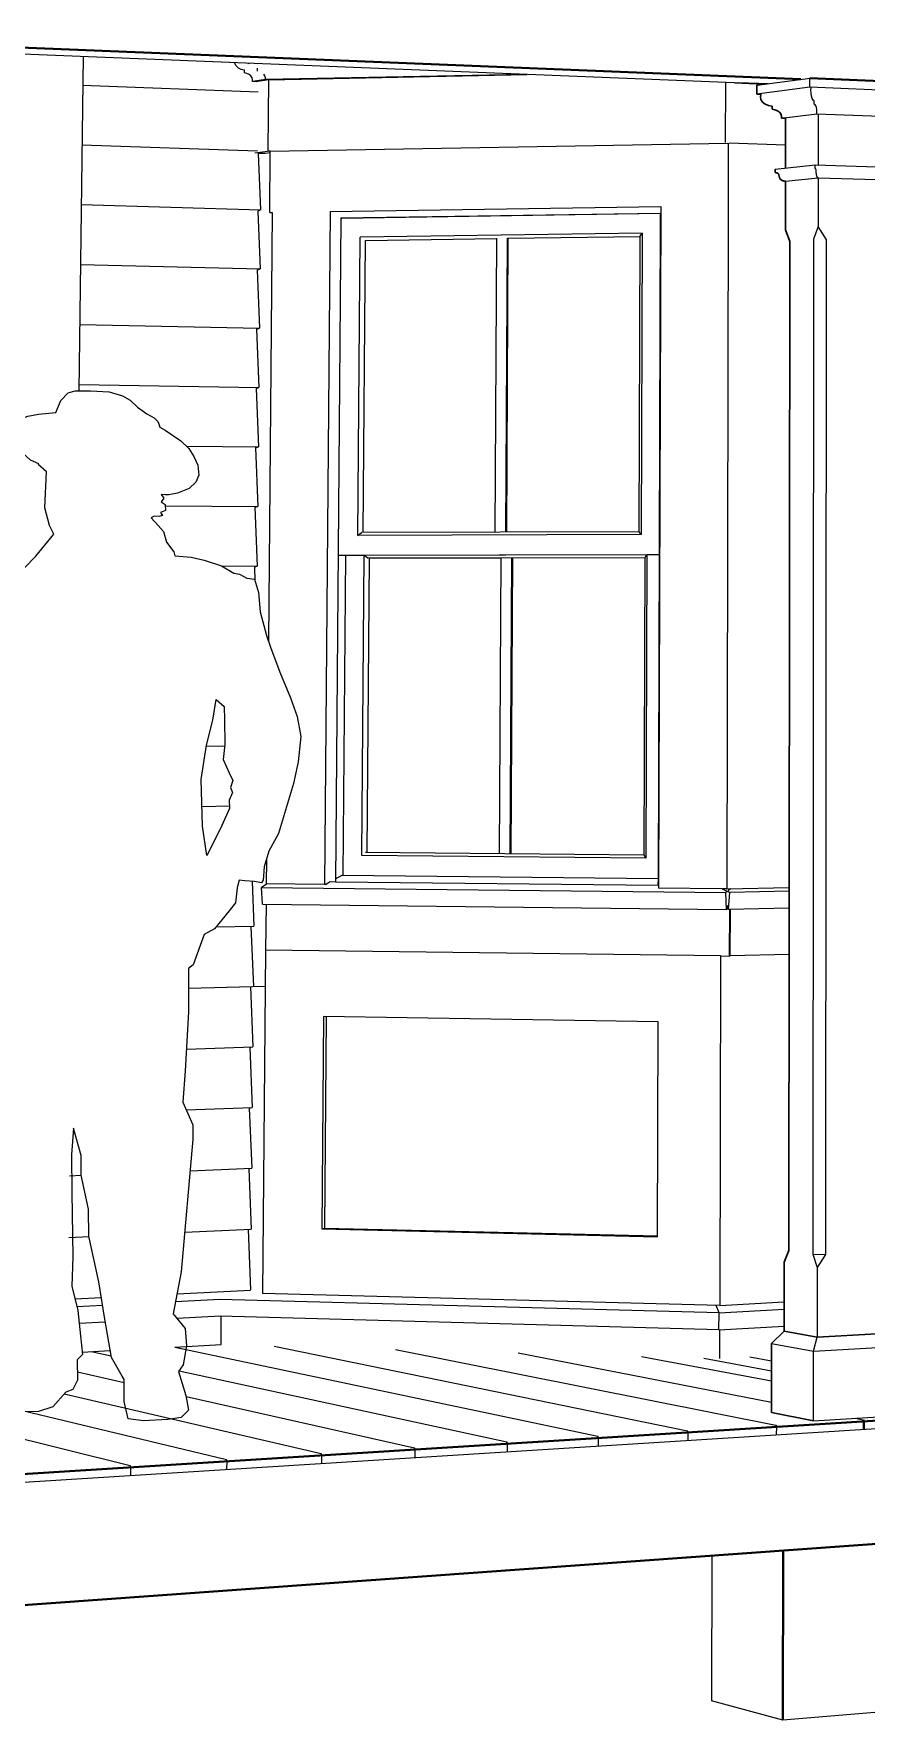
# Model space of a CAD drawing. Header units: inches. Extents: x -4969 to 16721, y 2489 to 24693.
# Drawn here: x 2870 to 3232, y 12471 to 13202 of the extents above; entities that cross this region are included whole.
import ezdxf

# ---------------------------------------------------------------- set-up
doc = ezdxf.new("R2010")
doc.units = ezdxf.units.IN
doc.header["$MEASUREMENT"] = 0
for name, color, linetype, lineweight in [('1', 1, 'Continuous', 9), ('2', 6, 'Continuous', 20), ('3', 3, 'Continuous', 30), ('4', 2, 'Continuous', 40)]:
    doc.layers.add(name, color=color, linetype=linetype, lineweight=lineweight)

# ---------------------------------------------------------------- blocks, each defined once
blk = doc.blocks.new('Frank and Olga')
at = {"layer": '2'}
for points in [[(2281.6, 11490.28), (2282.47, 11498.39), (2283.78, 11505.9), (2283.55, 11507.91), (2283.47, 11514.34), (2282.39, 11514.96), (2281.46, 11518.13), (2281.77, 11521.15), (2281.67, 11526.72), (2282.12, 11530.35), (2282.72, 11538.97), (2283.78, 11545.93), (2282.42, 11547.59), (2280.3, 11549.41), (2279.7, 11552.13), (2280.46, 11556.52), (2281.21, 11559.39), (2281.82, 11563.32), (2282.36, 11566.74), (2283.13, 11568.75), (2283.75, 11569.84), (2284.53, 11570.46), (2285.61, 11575.18), (2287.78, 11578.82), (2288.09, 11581.76), (2289.05, 11583.14), (2292.97, 11586.01), (2295.59, 11587.1), (2299.06, 11587.89), (2301.04, 11587.65), (2302.58, 11589.53), (2304.36, 11590.52), (2306.15, 11591.02), (2309.07, 11592.6), (2309.66, 11593.02), (2309.66, 11593.88), (2308.8, 11595.56), (2308.26, 11597.84), (2307.87, 11597.98), (2307.46, 11598.55), (2307.21, 11600.55), (2307.02, 11602.86), (2307.24, 11603.65), (2307.72, 11604.64), (2307.48, 11605.37), (2307.45, 11606.86), (2307.48, 11608.16), (2306.97, 11608.89), (2306.56, 11611.91), (2307.13, 11614.76), (2308.18, 11616.39), (2310.53, 11618.37), (2311.52, 11618.68), (2313.32, 11619.18), (2314, 11619.58), (2315.29, 11620.47), (2317.47, 11620.42), (2318.31, 11619.97), (2320.09, 11619.97), (2320.99, 11619.77), (2321.73, 11619.48), (2323.61, 11619.63), (2325.3, 11618.93), (2327.43, 11617.64), (2329.21, 11614.97), (2328.96, 11613.43), (2329.01, 11609.57), (2329.26, 11605.65), (2329.51, 11604.41), (2329.31, 11601.59), (2328.37, 11599.16), (2328.05, 11597.62), (2327.12, 11596.51), (2326.19, 11596.07), (2325.88, 11595.52), (2326.19, 11594.46), (2326.99, 11593.04), (2327.18, 11591.74), (2327.06, 11590.56), (2327.18, 11588.7), (2331.02, 11587.28), (2333.42, 11586.5), (2336, 11585.36), (2338.08, 11583.83), (2339.68, 11587.11), (2344.18, 11591.51), (2347.44, 11593.82), (2350.08, 11596.53), (2354.18, 11601.56), (2353.17, 11603.57), (2352.17, 11607.6), (2352.55, 11615.73), (2350.62, 11617.43), (2350.8, 11617.57), (2348.88, 11618.44), (2345.47, 11621.54), (2344.24, 11623.58), (2343.99, 11625.01), (2344.37, 11626.34), (2345.41, 11627.28), (2348.29, 11628.42), (2350.71, 11628.91), (2354.63, 11629.26), (2355.75, 11631.99), (2357.48, 11633.73), (2359.02, 11634.22), (2362.53, 11634.23), (2366.79, 11634), (2369.81, 11633.07), (2371.59, 11632.07), (2373.22, 11630.49), (2375.4, 11629), (2377.03, 11628.06), (2377.88, 11627.22), (2378.17, 11626.43), (2378.32, 11625.93), (2379.51, 11625.23), (2383.08, 11622.8), (2384.91, 11621.07), (2386.1, 11619.29), (2386.99, 11617.3), (2387.19, 11614.97), (2386.5, 11613.44), (2385.01, 11612), (2382.38, 11610.91), (2380.4, 11610.56), (2379.58, 11610.55), (2378.66, 11610.61), (2379.27, 11609.75), (2378.63, 11608.96), (2379.58, 11608.33), (2379.65, 11606.96), (2378.51, 11606.52), (2378.92, 11605.85), (2378.12, 11605.6), (2377.06, 11605.65), (2376.33, 11605.27), (2377.98, 11603.52), (2379.16, 11602.18), (2379.85, 11599.75), (2381.53, 11597.54), (2381.71, 11596.67), (2385.49, 11596.36), (2388.4, 11595.62), (2392.37, 11594.38), (2395.22, 11592.71), (2396.45, 11592.46), (2398.13, 11591.59), (2399.86, 11591.3), (2400.79, 11588.33), (2401.16, 11583.93), (2402.59, 11578.48), (2403.55, 11575.87), (2405.68, 11570.16), (2408.1, 11564.35), (2409.6, 11560.07), (2410.45, 11555.5), (2409.83, 11549.77), (2408.75, 11544.81), (2405.33, 11533.45), (2403.15, 11529.41), (2402.12, 11525.88), (2401.85, 11522.83), (2401.45, 11522.19), (2399.9, 11522.51), (2397.7, 11522.65), (2396.4, 11522.85), (2395.96, 11521.06), (2395.56, 11517.67), (2394.14, 11515.81), (2390.79, 11511.72), (2388.44, 11510.48), (2385.91, 11503.53), (2384.86, 11502.73), (2384.86, 11492.88), (2384.1, 11479.41), (2383.56, 11472.28), (2385.81, 11467.1), (2385.88, 11463.84), (2383.2, 11433.63), (2381.39, 11424.11), (2384.11, 11420.78), (2384.41, 11416.85), (2383.66, 11412.46), (2382.6, 11410.95), (2384.26, 11405.51), (2384.87, 11402.18), (2383.2, 11400.52), (2380.18, 11400.06), (2374.58, 11399.76), (2371.1, 11400.21), (2370.2, 11404.14), (2370.2, 11409.14), (2369.74, 11409.89), (2367.32, 11414.13), (2365.81, 11422.9), (2364.45, 11431.36), (2362.18, 11441.8), (2362.08, 11447.95), (2360.43, 11455.69), (2360.43, 11460.15), (2358.69, 11466.34), (2358.21, 11460.34), (2358.3, 11451.73), (2358.5, 11437.11), (2358.3, 11430.43), (2359.66, 11424.82), (2360.24, 11419.11), (2360.68, 11414.81), (2359.52, 11413.65), (2359.6, 11409), (2358.51, 11406.91), (2356.89, 11406.29), (2353.95, 11402.96), (2350.69, 11401.88), (2345.43, 11401.8), (2340.24, 11402.58), (2339.39, 11403.89), (2339.55, 11405.83), (2341.33, 11408.85), (2344.27, 11410.94), (2343.34, 11417.36), (2342.33, 11427.96), (2340.59, 11438.31), (2338.95, 11448.18), (2338.69, 11465.43), (2339, 11484.66), (2339, 11497.25), (2337.7, 11491.67), (2336.11, 11490.08), (2335.22, 11489.84), (2334.63, 11477.63), (2332.81, 11453.68), (2332.74, 11447.04), (2332.05, 11446.73), (2331.19, 11446.48), (2330.88, 11443.57), (2329.14, 11442.89), (2324.93, 11442.27), (2322.39, 11442.7), (2317.37, 11442.95), (2315.32, 11442.4), (2312.61, 11443.2), (2311.18, 11443.26), (2309.69, 11444.07), (2308.76, 11443.08), (2306.58, 11438.36), (2303.1, 11432.01), (2302.79, 11427.14), (2304.03, 11425.59), (2304.8, 11422.88), (2304.72, 11420.17), (2305.34, 11418.54), (2306.12, 11415.45), (2306.19, 11411.96), (2305.65, 11410.43), (2304.25, 11410.01), (2302.77, 11409.88), (2301.91, 11406.66), (2300.76, 11405.52), (2298.37, 11404.88), (2295.06, 11405.77), (2292.94, 11406.33), (2292.03, 11407.25), (2292.03, 11409.11), (2292.24, 11412.11), (2293.79, 11415.79), (2294.46, 11419.08), (2295.24, 11422.37), (2294.27, 11422.95), (2293.98, 11424.3), (2293.69, 11426.14), (2293.11, 11428.08), (2292.92, 11430.79), (2293.4, 11433.01), (2293.88, 11434.66), (2294.37, 11438.43), (2293.98, 11443.27), (2293.88, 11443.76), (2292.34, 11445.01), (2291.37, 11445.69), (2289.34, 11445.5), (2287.3, 11446.66), (2285.66, 11448.3), (2284.4, 11448.79), (2281.69, 11448.98), (2279.46, 11449.56), (2278.21, 11450.43), (2278.1, 11451.28), (2279.43, 11462.18), (2281.01, 11478.63), (2281.61, 11494.72)], [(2391.18, 11563.94), (2392.97, 11562.33), (2393.03, 11559.29), (2393.16, 11553.72), (2392.79, 11550.25), (2394.15, 11547.27), (2394.95, 11545.48), (2394.46, 11543.87), (2394.89, 11542.75), (2394.15, 11541.02), (2394.21, 11539.1), (2392.04, 11534.45), (2389.07, 11528.44), (2388.02, 11535.13), (2387.77, 11545.73), (2388.95, 11553.53), (2390.37, 11559.23), (2391.18, 11563.94)], [(2293.96, 11536.54), (2293.96, 11539.56), (2294.62, 11541.72), (2295.45, 11545.62), (2297.02, 11544.98), (2299.72, 11544.43), (2298.88, 11542.19), (2297.56, 11540.8), (2296.09, 11540.02), (2295, 11537.54), (2293.96, 11536.54)]]:
    blk.add_lwpolyline(points, dxfattribs=at)

msp = doc.modelspace()

# ---------------------------------------------------------------- linework, layer by layer
at = {"layer": '1'}
for p, q in [((3174.442557, 13180.6834171), (2660.4761152, 13201.43077)), ((2957.5657028, 13189.0671262), (2957.5052159, 13189.4405561)), ((2958.171084, 13188.0168011), (2957.5657028, 13189.0671262)), ((2959.1441556, 13187.1397706), (2958.171084, 13188.0168011)), ((2963.7244735, 13188.8719879), (2963.5372367, 13189.1970607)), ((2960.3967065, 13186.515339), (2959.1441556, 13187.1397706)), ((2961.8152851, 13186.1998452), (2960.3967065, 13186.515339)), ((2961.8038264, 13185.0004774), (2961.8152851, 13186.1998452)), ((2962.853995, 13184.7554616), (2961.8038264, 13185.0004774)), ((2963.793189, 13184.3041974), (2962.853995, 13184.7554616)), ((2964.5530105, 13183.679659), (2963.793189, 13184.3041974)), ((2965.0781612, 13182.9274013), (2964.5530105, 13183.679659)), ((2965.3304336, 13182.1022423), (2965.0781612, 13182.9274013)), ((2965.2914652, 13181.2642866), (2965.3304336, 13182.1022423)), ((2970.865044, 13182.0942569), (2965.2914652, 13181.2642866)), ((2966.8383613, 13181.2039069), (2965.2914652, 13181.2642866)), ((2967.5226008, 13181.3056694), (2966.8383613, 13181.2039069)), ((2967.3674415, 13185.8443287), (2967.3787038, 13187.0479905)), ((2972.416049, 13182.0334406), (2967.5226008, 13181.3056694)), ((2970.650859, 13183.7633568), (2970.1241729, 13184.5183834)), ((2970.9039569, 13182.9352073), (2970.650859, 13183.7633568)), ((3082.8180787, 13184.3820348), (2970.865044, 13182.0942569)), ((2970.865044, 13182.0942569), (2970.9039569, 13182.9352073)), ((2972.416049, 13182.0334406), (3084.354666, 13184.3200072)), ((3174.442557, 13180.6834171), (3187.2118429, 13180.1679576)), ((3176.3329732, 13180.9307206), (3189.1117414, 13180.4141503)), ((3184.1563854, 13179.7720251), (3205.1046088, 13182.4865391)), ((3207.1540952, 13178.7711938), (3184.1498688, 13175.8415256)), ((3248.6557815, 13177.1002362), (3207.1540952, 13178.7711938)), ((3194.8372698, 13165.409316), (3210.2198344, 13167.2660772)), ((3210.2198344, 13167.2660772), (3237.857279, 13166.2090297)), ((2972.963324, 13151.0416293), (2966.2266581, 13150.1745954)), ((2972.963324, 13151.0416293), (2972.1329995, 13151.1872232)), ((2972.9564196, 13150.2867728), (2970.7424873, 13150.0029069)), ((3192.1288168, 13143.2719472), (3209.4361557, 13145.1479271)), ((3209.4361557, 13145.1479271), (3240.5643366, 13144.0794372)), ((3196.5901582, 13138.0956477), (3210.710586, 13139.5811848)), ((3210.710586, 13139.5811848), (3236.0634299, 13138.7357337)), ((2972.7206671, 13124.5120505), (2973.8621819, 13124.5303612)), ((2972.7206671, 13124.5120505), (2973.8604322, 13124.338776)), ((3003.6336522, 13122.1538291), (3001.3160246, 12834.2720112)), ((3003.6336522, 13122.1538291), (3142.2034909, 13124.2440963)), ((3003.6336522, 13122.1538291), (3004.0377438, 13122.091543)), ((3004.0377438, 13122.091543), (3142.2032735, 13124.1748773)), ((3142.4328372, 13127.1153374), (3141.4985489, 12831.4940964)), ((3133.5483889, 13114.2344193), (3134.3587317, 13115.532908)), ((3010.9582415, 12984.4560211), (3011.960914, 13113.7783765)), ((3013.3239372, 12985.6691457), (3014.2960602, 13112.4094185)), ((3014.2960602, 13112.4094185), (3071.2786708, 13113.2191969)), ((3070.5587232, 12985.8427548), (3071.2790369, 13113.2839766)), ((3075.1950446, 12985.856818), (3075.8948078, 13113.3495975)), ((3075.5769293, 12985.8579764), (3076.2746718, 13113.2901902)), ((3075.8948078, 13113.3495975), (3076.2746718, 13113.2901902)), ((3076.2746718, 13113.2901902), (3133.5479398, 13114.1041039)), ((3133.1065166, 12986.0324797), (3133.5483889, 13114.2344193)), ((3010.9582415, 12984.4560211), (3012.5183771, 12985.6667022)), ((3133.9119222, 12984.8158929), (3010.9582415, 12984.4560211)), ((3133.1065166, 12986.0324797), (3012.5183771, 12985.6667022)), ((3133.9119222, 12984.8158929), (3133.1065166, 12986.0324797)), ((3002.8628825, 12975.8970029), (3141.7384462, 12976.1988281)), ((3002.8628825, 12975.8970029), (3005.7008731, 12975.8340259)), ((3004.5998391, 12837.0989873), (3005.7008731, 12975.8340259)), ((3005.7008731, 12975.8340259), (3013.7114584, 12975.8513861)), ((3012.7146914, 12845.6211647), (3013.7114584, 12975.8513861)), ((3013.7114584, 12975.8513861), (3013.7436579, 12975.8512507)), ((3013.7436579, 12975.8512507), (3015.2489163, 12974.6530209)), ((3135.6010652, 12974.9010992), (3136.397383, 12976.1172767)), ((3136.397383, 12976.1172767), (3141.7382264, 12976.1288516)), ((3015.0838266, 12846.9541818), (3016.0505195, 12974.6359407)), ((3015.2489163, 12974.6530209), (3135.6010652, 12974.9010992)), ((3016.0505195, 12974.6359407), (3015.2489163, 12974.6530209)), ((3016.0505195, 12974.6359407), (3073.1751924, 12974.7535958)), ((3072.4617538, 12846.3840576), (3073.1752447, 12974.7630055)), ((3077.1096632, 12846.3412777), (3077.8024986, 12974.7725397)), ((3077.4916553, 12846.380004), (3078.1825431, 12974.7639083)), ((3077.8024986, 12974.7725397), (3078.1825431, 12974.7639083)), ((3078.1825431, 12974.7639083), (3135.6010016, 12974.8821691)), ((3135.1675001, 12845.7644164), (3135.6010652, 12974.9010992)), ((2945.2225718, 12893.0972965), (2953.2331034, 12893.176129)), ((2943.3060425, 12866.9315344), (2955.2694639, 12867.1021597)), ((2971.2992798, 12843.9036023), (2971.2021951, 12833.2732438)), ((3135.9758613, 12844.4723806), (3012.7146914, 12845.6211647)), ((3015.0838266, 12846.9541818), (3014.2779032, 12846.8775468)), ((3135.1675001, 12845.7644164), (3014.2779032, 12846.8775468)), ((3135.9758613, 12844.4723806), (3135.1675001, 12845.7644164)), ((3001.3259468, 12835.5044891), (3004.192713, 12837.031288)), ((3004.192713, 12837.031288), (3004.8270717, 12837.096697)), ((3004.192713, 12837.031288), (3141.296945, 12835.6485649)), ((2971.6439549, 12833.2686152), (2969.1937665, 12831.7549156)), ((2969.1937665, 12831.7549156), (3170.6564391, 12829.6227025)), ((2996.5364559, 12833.0077994), (2971.2021951, 12833.2732438)), ((2996.948122, 12833.0514398), (2996.5364559, 12833.0077994)), ((2996.948122, 12833.0514398), (2998.9874939, 12834.2822243)), ((2998.9874939, 12834.2822243), (2999.0090372, 12834.2958456)), ((2999.0090372, 12834.2958456), (2999.0102796, 12834.2959757)), ((2999.0102796, 12834.2959757), (3001.3160246, 12834.2720112)), ((3001.3160246, 12834.2720112), (3141.5027509, 12832.823687)), ((3141.2880784, 12832.8259049), (3141.2919979, 12834.0736777)), ((3141.296945, 12835.6485649), (3141.2919979, 12834.0736777)), ((3168.7301093, 12831.2087849), (3141.4985489, 12831.4940964)), ((3171.0636009, 12831.1748056), (3198.1509431, 12831.7478163)), ((2969.566172, 12824.5074869), (3171.0091199, 12822.2462821)), ((3198.1407183, 12822.8329538), (3171.8353418, 12822.2359062)), ((3168.3443752, 12802.0585754), (3168.4658052, 12802.0569987)), ((3168.4658052, 12802.0569987), (3172.3006033, 12802.0072067)), ((3172.595538, 12802.054047), (3172.3006033, 12802.0072067)), ((2996.0666346, 12775.8025893), (2995.3101779, 12683.7525022)), ((3141.3170795, 12773.5510268), (2996.0666346, 12775.8025893)), ((2997.3019684, 12775.7834401), (2996.5520805, 12684.0499707)), ((3141.0248856, 12680.3086336), (3141.3170795, 12773.5510268)), ((2885.8652172, 12706.7325466), (2890.9800753, 12706.9420115)), ((2995.3101779, 12683.7525022), (2996.5520805, 12684.0499707)), ((2995.3101779, 12683.7525022), (3141.0248856, 12680.3086336)), ((2996.5520805, 12684.0499707), (3141.0259228, 12680.6396)), ((2885.5430907, 12679.9910404), (2894.3286358, 12680.3901499)), ((3208.4065357, 12672.7527376), (3213.9052771, 12672.6199352)), ((2888.2460073, 12653.3505638), (2899.6983455, 12653.9221681)), ((3168.0124549, 12650.4950605), (2969.5885542, 12655.6884256)), ((3167.7595225, 12647.3185128), (3195.9958283, 12648.8270028)), ((3168.1346182, 12650.5339769), (3195.9996911, 12652.0069836)), ((2931.5549597, 12632.4663593), (3115.0823022, 12593.7354065)), ((2974.7209466, 12632.8942311), (3154.005989, 12596.1589896)), ((3190.5202913, 12634.0077934), (3208.7846554, 12630.7332988)), ((3208.7846554, 12630.7332988), (3241.6575566, 12632.5987687)), ((2891.312902, 12630.3013109), (2903.5479623, 12630.959565)), ((2895.2731886, 12630.5143769), (2903.9501861, 12628.6266666)), ((3027.3648038, 12631.4108016), (3192.4055467, 12598.5499377)), ((3080.5015166, 12629.9134842), (3190.4846219, 12608.6169079)), ((3134.138039, 12628.4020828), (3190.4974955, 12617.7808524)), ((3161.1459377, 12627.6410384), (3190.5036775, 12622.1814441)), ((3181.0906764, 12628.1962313), (3190.5096985, 12626.4674146)), ((2803.9506151, 12619.6598749), (2953.9256188, 12583.7009871)), ((2889.3062784, 12621.632743), (2909.5570289, 12617.0867394)), ((2933.4619459, 12622.2062833), (3075.6236813, 12591.2785159)), ((2780.6617436, 12613.7565742), (2912.2130748, 12581.1037559)), ((2883.4939927, 12612.1306028), (2995.0569131, 12586.2620268)), ((2936.4198405, 12611.0564227), (3035.6190227, 12588.7876262)), ((3208.7613585, 12600.422606), (3241.6688923, 12602.4666165)), ((3154.3278336, 12595.3944242), (3154.005989, 12596.1589896)), ((3154.3185395, 12591.9027198), (3154.3278336, 12595.3944242)), ((3192.7286754, 12594.3231236), (3192.733274, 12597.7910222)), ((3226.9639367, 12601.5532365), (3230.2914909, 12600.9089056)), ((3035.9220436, 12588.0055989), (3035.6190227, 12588.7876262)), ((3035.897878, 12584.4404754), (3035.9220436, 12588.0055989)), ((3075.933179, 12590.5023964), (3075.6236813, 12591.2785159)), ((3075.9141056, 12586.9620866), (3075.933179, 12590.5023964)), ((3115.3980723, 12592.9651071), (3115.0823022, 12593.7354065)), ((3115.3839546, 12589.449268), (3115.3980723, 12592.9651071)), ((2912.4953695, 12580.3034575), (2912.2130748, 12581.1037559)), ((2954.2150453, 12582.9068724), (2953.9256188, 12583.7009871)), ((2954.1802692, 12579.2910634), (2954.2150453, 12582.9068724)), ((2995.3532459, 12585.4740017), (2995.0569131, 12586.2620268)), ((2995.3238475, 12581.8837144), (2995.3532459, 12585.4740017)), ((2912.4550659, 12576.6617616), (2912.4953695, 12580.3034575))]:
    msp.add_line(p, q, dxfattribs=at)
at = {"layer": '2'}
for p, q in [((2891.7118794, 13192.0964446), (2889.9663713, 13047.1921233)), ((2972.1329995, 13151.1872232), (2972.416049, 13182.0334406)), ((3170.5888322, 13154.8894899), (3170.6443015, 13180.8367418)), ((3174.442557, 13180.6834171), (3176.3329732, 13180.9307206)), ((3205.1046088, 13182.4865391), (3207.1574453, 13182.7525498)), ((3207.1540952, 13178.7711938), (3207.1574453, 13182.7525498)), ((2891.5624205, 13179.6890341), (2967.7091209, 13176.7736531)), ((3207.6678154, 13178.6420668), (3207.1540952, 13178.7711938)), ((3207.5855136, 13177.4300797), (3207.6678154, 13178.6420668)), ((3207.6486167, 13176.1748678), (3207.5855136, 13177.4300797)), ((3207.8513837, 13174.9904054), (3207.6486167, 13176.1748678)), ((3208.1753385, 13173.9841432), (3207.8513837, 13174.9904054)), ((3208.5909953, 13173.2471434), (3208.1753385, 13173.9841432)), ((3209.0606005, 13172.8457969), (3208.5909953, 13173.2471434)), ((3209.0595754, 13171.5206957), (3209.0606005, 13172.8457969)), ((3209.4070823, 13171.2113362), (3209.0595754, 13171.5206957)), ((3209.7182805, 13170.6783165), (3209.4070823, 13171.2113362)), ((3209.9705581, 13169.9606411), (3209.7182805, 13170.6783165)), ((3210.1456145, 13169.1106364), (3209.9705581, 13169.9606411)), ((3210.2307636, 13168.1901472), (3210.1456145, 13169.1106364)), ((3210.2198344, 13167.2660772), (3210.2307636, 13168.1901472)), ((3210.730271, 13167.1438502), (3210.7145304, 13145.1040463)), ((2891.2508503, 13153.8238575), (2967.4705627, 13151.2362716)), ((2972.7206671, 13124.5120505), (2972.963324, 13151.0416293)), ((2972.963324, 13151.0416293), (3171.5687225, 13154.5534953)), ((3171.7344051, 13154.5727326), (3171.6777924, 13127.5771348)), ((3196.609093, 13153.6833252), (3172.1169798, 13154.5590534)), ((2967.7699451, 13150.1224914), (2968.7771813, 13125.6067893)), ((2970.7424873, 13150.0029069), (2967.7707366, 13150.1032283)), ((3209.4350133, 13143.6438762), (3209.4361557, 13145.1479271)), ((3209.4533883, 13143.6275588), (3209.4350133, 13143.6438762)), ((3209.4717145, 13143.610786), (3209.4533883, 13143.6275588)), ((3209.48999, 13143.5935594), (3209.4717145, 13143.610786)), ((3209.5082132, 13143.5758806), (3209.48999, 13143.5935594)), ((3209.5263824, 13143.5577515), (3209.5082132, 13143.5758806)), ((3209.5444957, 13143.5391736), (3209.5263824, 13143.5577515)), ((3209.5625515, 13143.5201489), (3209.5444957, 13143.5391736)), ((3209.580548, 13143.5006792), (3209.5625515, 13143.5201489)), ((3209.5984835, 13143.4807664), (3209.580548, 13143.5006792)), ((3209.6163563, 13143.4604123), (3209.5984835, 13143.4807664)), ((3209.6341647, 13143.4396191), (3209.6163563, 13143.4604123)), ((3209.651907, 13143.4183887), (3209.6341647, 13143.4396191)), ((3209.6751783, 13143.3859056), (3209.651907, 13143.4183887)), ((3209.6975615, 13143.3490585), (3209.6751783, 13143.3859056)), ((3209.7189248, 13143.3080648), (3209.6975615, 13143.3490585)), ((3209.7391422, 13143.2631665), (3209.7189248, 13143.3080648)), ((3209.7580946, 13143.2146287), (3209.7391422, 13143.2631665)), ((3209.7756703, 13143.1627375), (3209.7580946, 13143.2146287)), ((3209.791766, 13143.1077991), (3209.7756703, 13143.1627375)), ((3209.8062866, 13143.0501375), (3209.791766, 13143.1077991)), ((3209.8191468, 13142.9900926), (3209.8062866, 13143.0501375)), ((3209.8302707, 13142.9280184), (3209.8191468, 13142.9900926)), ((3209.8395929, 13142.8642808), (3209.8302707, 13142.9280184)), ((3209.8470585, 13142.7992555), (3209.8395929, 13142.8642808)), ((3209.8788774, 13142.4098821), (3209.8470585, 13142.7992555)), ((3209.9097414, 13142.0201976), (3209.8788774, 13142.4098821)), ((3209.9396494, 13141.6302172), (3209.9097414, 13142.0201976)), ((3209.9686003, 13141.2399559), (3209.9396494, 13141.6302172)), ((3209.9895126, 13141.0199119), (3209.9686003, 13141.2399559)), ((3210.0202357, 13140.8059149), (3209.9895126, 13141.0199119)), ((3210.0603253, 13140.6010533), (3210.0202357, 13140.8059149)), ((3210.1092016, 13140.4082829), (3210.0603253, 13140.6010533)), ((3210.1661583, 13140.2303837), (3210.1092016, 13140.4082829)), ((3210.230372, 13140.0699199), (3210.1661583, 13140.2303837)), ((3210.3009151, 13139.929203), (3210.230372, 13140.0699199)), ((3210.3767688, 13139.8102579), (3210.3009151, 13139.929203)), ((3210.456838, 13139.7147944), (3210.3767688, 13139.8102579)), ((3210.5399675, 13139.6441827), (3210.456838, 13139.7147944)), ((3210.6249585, 13139.5994337), (3210.5399675, 13139.6441827)), ((3210.710586, 13139.5811848), (3210.6249585, 13139.5994337)), ((3210.710586, 13139.5811848), (3210.6954191, 13118.3446639)), ((2890.9387073, 13127.9111337), (2968.7771813, 13125.6067893)), ((2967.5091749, 13125.1079459), (2968.7771813, 13125.6067893)), ((2967.5091749, 13125.1079459), (2968.5392223, 13099.9832828)), ((2973.8621819, 13124.5303612), (2972.1637365, 12938.5578878)), ((2998.9430854, 13124.9141558), (2996.5364559, 12833.0077994)), ((2998.9430854, 13124.9141558), (3142.4328372, 13127.1153374)), ((3142.2034909, 13124.2440963), (3141.296945, 12835.6485649)), ((3171.6777924, 13127.5771348), (3171.0636009, 12831.1748056)), ((3134.3587317, 13115.532908), (3011.960914, 13113.7783765)), ((3134.3587317, 13115.532908), (3133.9119222, 12984.8158929)), ((3210.6954191, 13118.3446639), (3208.7511012, 13112.857548)), ((3214.1655657, 13112.9334059), (3210.6954191, 13118.3446639)), ((3208.7511012, 13112.857548), (3208.4065357, 12672.7527376)), ((3214.1655657, 13112.9334059), (3213.9052771, 12672.6199352)), ((2890.62599, 13101.9507313), (2968.5392223, 13099.9832828)), ((2967.2702571, 13099.5046171), (2968.5392223, 13099.9832828)), ((2967.2702571, 13099.5046171), (2968.3008308, 13074.3132034)), ((2890.3126967, 13075.9425189), (2968.3008308, 13074.3132034)), ((2967.0309055, 13073.8547895), (2968.3008308, 13074.3132034)), ((2967.0309055, 13073.8547895), (2968.0620056, 13048.5964239)), ((2889.9988259, 13049.886364), (2968.0620056, 13048.5964239)), ((2966.7911187, 13048.1583363), (2968.0620056, 13048.5964239)), ((2966.7911187, 13048.1583363), (2967.8227456, 13022.8328168)), ((2936.4384617, 13023.2141102), (2967.8227456, 13022.8328168)), ((2966.5508956, 13022.4151303), (2967.8227456, 13022.8328168)), ((2966.5508956, 13022.4151303), (2967.5830494, 12997.0222541)), ((2927.4639618, 12997.3338364), (2967.5830494, 12997.0222541)), ((2966.3102351, 12996.6250437), (2967.5830494, 12997.0222541)), ((2966.3102351, 12996.6250437), (2967.342916, 12971.1646072)), ((3013.7436579, 12975.8512507), (3136.397383, 12976.1172767)), ((3136.414094, 12976.1173129), (3135.9758613, 12844.4723806)), ((2951.9005239, 12971.2167415), (2967.342916, 12971.1646072)), ((2966.0691359, 12970.7879484), (2967.342916, 12971.1646072)), ((2966.0691359, 12970.7879484), (2966.3186594, 12964.6227974)), ((2965.116358, 12834.4158489), (2965.8928659, 12815.0227045)), ((2969.566172, 12824.5074869), (2969.1937665, 12831.7549156)), ((3168.7302515, 12831.2740588), (3172.4689723, 12829.6175651)), ((3170.9000952, 12831.1860517), (3169.2268822, 12831.2035801)), ((3171.2650689, 12830.0821215), (3170.6564391, 12829.6227025)), ((3171.0091199, 12822.2462821), (3170.6564391, 12829.6227025)), ((3170.9000952, 12831.1860517), (3171.0636009, 12831.1748056)), ((3172.7601827, 12831.2106954), (3171.6399565, 12830.3651022)), ((3171.8353418, 12822.2359062), (3172.4689723, 12829.6175651)), ((3198.1491302, 12830.1671424), (3172.4689723, 12829.6175651)), ((2971.1268714, 12824.489968), (2970.9459456, 12804.621808)), ((3171.0091199, 12822.2462821), (3171.3059778, 12822.4728199)), ((3171.2516567, 12822.4971311), (3171.3572085, 12823.7268967)), ((3171.8353418, 12822.2359062), (3171.2516567, 12822.4971311)), ((3171.3572085, 12823.7268967), (3171.2518867, 12823.7739542)), ((3172.3006033, 12802.0072067), (3172.3421235, 12822.2474085)), ((3172.595538, 12802.054047), (3172.6367672, 12822.254096)), ((2949.4908461, 12814.6433628), (2965.8928659, 12815.0227045)), ((2964.6132614, 12814.7709561), (2965.8928659, 12815.0227045)), ((2964.6132614, 12814.7709561), (2965.6496379, 12788.8318314)), ((2970.9447938, 12804.62166), (2969.5885542, 12655.6884256)), ((2970.9447938, 12804.62166), (2970.9459456, 12804.621808)), ((3168.3443752, 12802.0585754), (2970.9459456, 12804.621808)), ((3168.3443752, 12802.0585754), (3168.0124549, 12650.4950605)), ((3198.1176544, 12802.724002), (3172.595538, 12802.054047)), ((2937.4842107, 12788.05525), (2970.8022997, 12788.9739014)), ((2964.3690577, 12788.6011712), (2965.4059629, 12762.5928293)), ((2936.5791554, 12761.6696692), (2965.4059629, 12762.5928293)), ((2964.1244056, 12762.3833351), (2965.4059629, 12762.5928293)), ((2964.1244056, 12762.3833351), (2965.1618398, 12736.3055652)), ((2936.490564, 12735.2595113), (2965.1618398, 12736.3055652)), ((2963.8793039, 12736.1173155), (2965.1618398, 12736.3055652)), ((2963.8793039, 12736.1173155), (2964.9172672, 12709.969906)), ((2938.2286265, 12708.8769461), (2964.9172672, 12709.969906)), ((2963.6337514, 12709.8029792), (2964.9172672, 12709.969906)), ((2963.6337514, 12709.8029792), (2964.672244, 12683.5857179)), ((2935.8665691, 12682.2771343), (2964.672244, 12683.5857179)), ((2963.3877467, 12683.4401929), (2964.672244, 12683.5857179)), ((2963.3877467, 12683.4401929), (2964.4218689, 12657.2768346)), ((3208.4065357, 12672.7527376), (3210.3730481, 12666.9648177)), ((3213.9052771, 12672.6199352), (3210.3730481, 12666.9648177)), ((3210.3730481, 12666.9648177), (3210.3514921, 12636.7823816)), ((4158.0530848, 12655.1527677), (2601.549507, 12557.0701359)), ((2932.5321577, 12655.5609559), (2964.4267688, 12657.1528665)), ((2900.2509982, 12650.4834405), (2889.0742941, 12649.91909)), ((2951.0764846, 12653.0497954), (2931.8691087, 12652.0799485)), ((3167.7595225, 12647.3185128), (2951.0764846, 12653.0497954)), ((3167.7595225, 12647.3185128), (3166.4871555, 12650.5349823)), ((3167.5972225, 12639.9317899), (3167.7595225, 12647.3185128)), ((3168.0124549, 12650.4950605), (3168.1346182, 12650.5339769)), ((2901.4306526, 12643.2399609), (2890.0491089, 12642.6513116)), ((2951.2936089, 12645.8188551), (2932.532389, 12644.8485316)), ((3167.5972225, 12639.9317899), (2951.2949959, 12645.7921171)), ((2951.6116066, 12633.5454196), (2951.7305963, 12645.7803153)), ((3167.5972225, 12639.9317899), (3195.9869101, 12641.4852877)), ((3167.9893686, 12639.9532484), (3167.9619845, 12627.4489718)), ((2931.5549597, 12632.4663593), (2951.6116066, 12633.5454196)), ((3208.7846554, 12630.7332988), (3210.3514921, 12636.7823816)), ((3208.7613585, 12600.422606), (3208.7846554, 12630.7332988)), ((3164.5274013, 12541.970692), (3164.3824163, 12479.0080726)), ((3195.4439033, 12470.5944192), (3164.3824163, 12479.0080726)), ((3252.0823209, 12475.4028881), (3195.4439033, 12470.5944192))]:
    msp.add_line(p, q, dxfattribs=at)
at = {"layer": '3'}
for p, q in [((3184.1498688, 13175.8415256), (3184.1563854, 13179.7720251)), ((3185.9319882, 13175.8763003), (3184.1498688, 13175.8415256)), ((3184.1498688, 13175.8415256), (3185.9077443, 13175.7719441)), ((3185.6478862, 13174.6533874), (3185.9077443, 13175.7719441)), ((3185.8685099, 13173.433511), (3185.6478862, 13174.6533874)), ((3186.5740455, 13172.3267365), (3185.8685099, 13173.433511)), ((3185.9077443, 13175.7719441), (3185.9319882, 13175.8763003)), ((3187.7009592, 13171.4329869), (3186.5740455, 13172.3267365)), ((3189.1476652, 13170.833037), (3187.7009592, 13171.4329869)), ((3190.783626, 13170.5812047), (3189.1476652, 13170.833037)), ((3190.7817605, 13169.2695424), (3190.783626, 13170.5812047)), ((3191.9937785, 13169.0700875), (3190.7817605, 13169.2695424)), ((3193.0805006, 13168.6377445), (3191.9937785, 13169.0700875)), ((3193.9625391, 13168.0040055), (3193.0805006, 13168.6377445)), ((3194.5754138, 13167.2150976), (3193.9625391, 13168.0040055)), ((3194.8742875, 13166.328616), (3194.5754138, 13167.2150976)), ((3194.8372698, 13165.409316), (3194.8742875, 13166.328616)), ((3196.6233772, 13165.4425185), (3194.8372698, 13165.409316)), ((3196.6232549, 13165.3417787), (3194.8372698, 13165.409316)), ((3196.6232549, 13165.3417787), (3196.5970343, 13143.756267)), ((3196.6233772, 13165.4425185), (3196.6232549, 13165.3417787)), ((3192.1267714, 13141.7823521), (3192.1288168, 13143.2719472)), ((3192.1908991, 13141.771132), (3192.1267714, 13141.7823521)), ((3192.2548603, 13141.7594473), (3192.1908991, 13141.771132)), ((3192.3186488, 13141.747299), (3192.2548603, 13141.7594473)), ((3192.3822587, 13141.7346882), (3192.3186488, 13141.747299)), ((3192.4456836, 13141.7216162), (3192.3822587, 13141.7346882)), ((3192.5089177, 13141.7080842), (3192.4456836, 13141.7216162)), ((3192.5719546, 13141.6940935), (3192.5089177, 13141.7080842)), ((3192.6347886, 13141.6796454), (3192.5719546, 13141.6940935)), ((3192.6974134, 13141.6647414), (3192.6347886, 13141.6796454)), ((3192.759823, 13141.6493827), (3192.6974134, 13141.6647414)), ((3192.8220115, 13141.633571), (3192.759823, 13141.6493827)), ((3192.883973, 13141.6173077), (3192.8220115, 13141.633571)), ((3192.9652541, 13141.5913824), (3192.883973, 13141.6173077)), ((3193.0434457, 13141.5608941), (3192.9652541, 13141.5913824)), ((3193.1180864, 13141.5260226), (3193.0434457, 13141.5608941)), ((3193.1887355, 13141.4869735), (3193.1180864, 13141.5260226)), ((3193.2549762, 13141.4439771), (3193.1887355, 13141.4869735)), ((3193.3164175, 13141.3972872), (3193.2549762, 13141.4439771)), ((3193.3726967, 13141.347179), (3193.3164175, 13141.3972872)), ((3193.4234816, 13141.2939483), (3193.3726967, 13141.347179)), ((3193.4684724, 13141.2379091), (3193.4234816, 13141.2939483)), ((3193.5074035, 13141.179392), (3193.4684724, 13141.2379091)), ((3193.5400451, 13141.1187424), (3193.5074035, 13141.179392)), ((3193.5662044, 13141.0563181), (3193.5400451, 13141.1187424)), ((3193.6037883, 13140.9306285), (3193.5662044, 13141.0563181)), ((3193.6410031, 13140.8048713), (3193.6037883, 13140.9306285)), ((3193.6778486, 13140.6790472), (3193.6410031, 13140.8048713)), ((3193.7143246, 13140.5531568), (3193.6778486, 13140.6790472)), ((3193.7504309, 13140.4272007), (3193.7143246, 13140.5531568)), ((3193.7861674, 13140.3011793), (3193.7504309, 13140.4272007)), ((3193.8215339, 13140.1750935), (3193.7861674, 13140.3011793)), ((3193.8565302, 13140.0489437), (3193.8215339, 13140.1750935)), ((3193.8911561, 13139.9227305), (3193.8565302, 13140.0489437)), ((3193.9254115, 13139.7964546), (3193.8911561, 13139.9227305)), ((3193.9592961, 13139.6701165), (3193.9254115, 13139.7964546)), ((3193.9928099, 13139.5437168), (3193.9592961, 13139.6701165)), ((3194.0661636, 13139.3312189), (3193.9928099, 13139.5437168)), ((3194.1737969, 13139.1273025), (3194.0661636, 13139.3312189)), ((3194.3141621, 13138.9349034), (3194.1737969, 13139.1273025)), ((3194.4852404, 13138.756792), (3194.3141621, 13138.9349034)), ((3194.684571, 13138.5955334), (3194.4852404, 13138.756792)), ((3194.9092857, 13138.4534505), (3194.684571, 13138.5955334)), ((3195.1561509, 13138.3325905), (3194.9092857, 13138.4534505)), ((3195.4216135, 13138.2346955), (3195.1561509, 13138.3325905)), ((3195.701852, 13138.161177), (3195.4216135, 13138.2346955)), ((3195.9928316, 13138.1130959), (3195.701852, 13138.161177)), ((3196.2903621, 13138.0911467), (3195.9928316, 13138.1130959)), ((3196.5901582, 13138.0956477), (3196.2903621, 13138.0911467)), ((3196.5901407, 13138.0812542), (3196.2903621, 13138.0911467)), ((3196.5901407, 13138.0812542), (3196.5645638, 13117.0256801)), ((3196.5901582, 13138.0956477), (3196.5901407, 13138.0812542)), ((3196.5764441, 13126.8058372), (3196.5764432, 13126.8050978)), ((3198.4722949, 13111.9286197), (3196.5645638, 13117.0256801)), ((3198.4722949, 13111.9286197), (3197.9704497, 12674.3788311)), ((3196.0206308, 12669.2450956), (3195.9842645, 12639.3073636)), ((3196.0206308, 12669.2450956), (3197.9704497, 12674.3788311)), ((3190.5202913, 12634.0077934), (3195.9842645, 12639.3073636)), ((3195.9842645, 12639.3073636), (3210.3514921, 12636.7823816)), ((3190.4781508, 12604.0104797), (3190.5202913, 12634.0077934)), ((3210.3514921, 12636.7823816), (3236.155839, 12638.2194902)), ((3190.4781508, 12604.0104797), (3208.7613585, 12600.422606)), ((3192.733274, 12597.7910222), (3192.4055467, 12598.5499377))]:
    msp.add_line(p, q, dxfattribs=at)
at = {"layer": '4'}
for p, q in [((2660.536304, 13204.4007325), (3203.1702067, 13182.2358753)), ((3207.1574453, 13182.7525498), (3248.653284, 13181.0525871)), ((2601.6333308, 12560.9048682), (4157.9603074, 12658.0236672)), ((4154.7925478, 12613.169491), (2603.4138735, 12501.6273462)), ((3230.6249153, 12600.1555579), (3230.2914909, 12600.9089056)), ((3230.6248877, 12596.7111427), (3230.6249153, 12600.1555579)), ((3195.4439033, 12470.5944192), (3195.5341694, 12544.200039))]:
    msp.add_line(p, q, dxfattribs=at)

# ---------------------------------------------------------------- block references
at = {"layer": '3', "xscale": 1.90519682658932, "yscale": 1.90519682658932, "zscale": 1.90519682658932}
msp.add_blockref('Frank and Olga', (-1606.1350029, -9118.2993148), dxfattribs=at)

doc.saveas('drawing.dxf')
